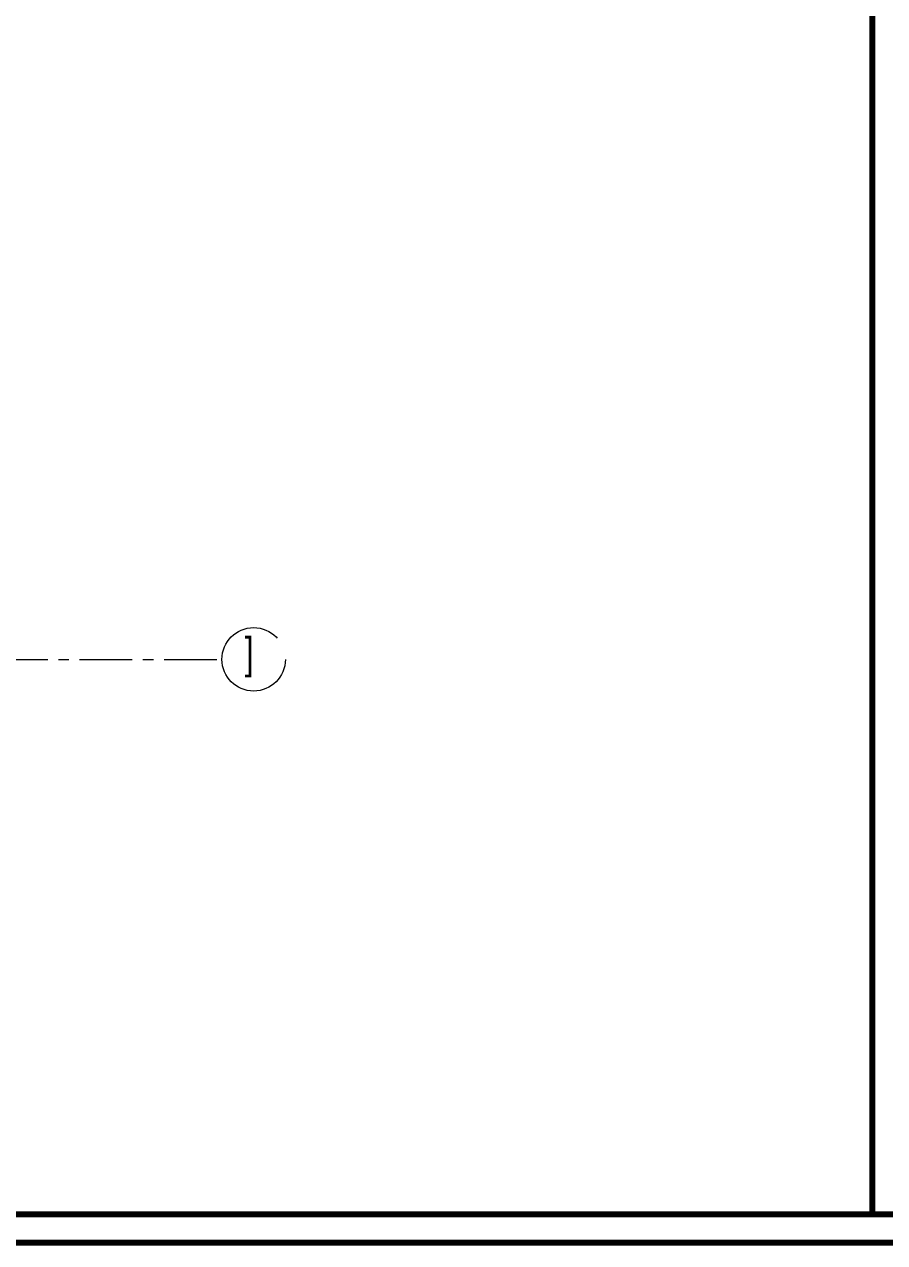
# Model space of a CAD drawing. Extents: x 1315 to 1416, y 473 to 837.
# Drawn here: x 1382.75 to 1394.96, y 473.14 to 490.43 of the extents above; entities that cross this region are included whole.
import ezdxf

# ---------------------------------------------------------------- set-up
doc = ezdxf.new("R2010")
doc.units = 0
doc.header["$MEASUREMENT"] = 0
doc.linetypes.add('CENTERX2', pattern=[4, 2.5, -0.5, 0.5, -0.5])
for name, color, linetype, lineweight in [('axis', 252, 'CENTERX2', 5), ('txt in circle', 252, 'CONTINUOUS', 13), ('UG-BORDER', 20, 'CONTINUOUS', 80)]:
    doc.layers.add(name, color=color, linetype=linetype, lineweight=lineweight)
doc.styles.add('SOSA2', font='SOSA.shx', dxfattribs={"width": 0.8})

# ---------------------------------------------------------------- blocks, each defined once
blk = doc.blocks.new('Roof Plan')
at = {"layer": 'axis', "color": 0, "ltscale": 0.3}
blk.add_line((0.25, -21.7), (3.472, -21.7), dxfattribs=at)
at = {"layer": 'axis', "color": 0}
blk.add_circle((3.922, -21.7), 0.45, dxfattribs=at)
at = {"layer": 'txt in circle', "color": 0, "ltscale": 0.01, "insert": (3.859, -21.672), "char_height": 0.435, "attachment_point": 5, "style": 'SOSA2'}
blk.add_mtext(']', dxfattribs=at)

msp = doc.modelspace()

# ---------------------------------------------------------------- linework, layer by layer
at = {"layer": 'UG-BORDER'}
for p, q in [((1394.793, 473.545), (1394.793, 543.036)), ((1315.78, 473.545), (1410.971, 473.545)), ((1315.376, 473.141), (1411.376, 473.141))]:
    msp.add_line(p, q, dxfattribs=at)

# ---------------------------------------------------------------- block references
at = {"layer": 'axis', "color": 252}
msp.add_blockref('Roof Plan', (1382.086, 503.118), dxfattribs=at)

doc.saveas('drawing.dxf')
